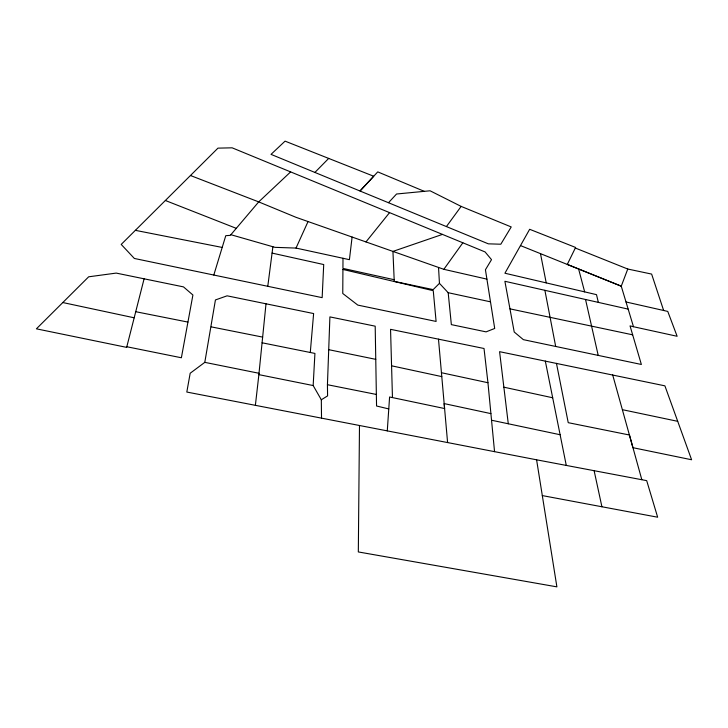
<?xml version="1.0" encoding="UTF-8"?>
<svg xmlns="http://www.w3.org/2000/svg" width="728" height="728" viewBox="0 0 728 728"><rect width="100%" height="100%" fill="white"/><g stroke="black" fill="none" stroke-linecap="round" stroke-linejoin="round"><path stroke-width="1.09" d="M342.997 258.276L342.934 268.395L394.176 279.716M359.486 425.498L358.322 551.942L556.893 586.859L536.591 459.805L186.814 392.046L190.181 373.246L204.796 362.353L215.433 299.945L227.091 295.823L313.622 313.559L310.283 352.498M321.521 418.136L321.321 399.781L327.582 395.896L327.436 384.702L329.902 316.898L375.193 326.18L376.558 405.996L388.779 408.927M321.321 399.781L313.167 385.549L314.924 353.426L262.089 342.788M387.278 430.876L389.589 396.988L444.599 408.545L444.162 403.594L490.909 413.622M266.002 303.804L258.868 374.638L313.167 385.549M255.382 405.323L259.031 373.282L204.796 362.353M352.106 237.046L349.413 259.669L296.014 248.075L274.993 247.347L230.885 234.707L230.339 235.353L225.771 235.681L213.804 275.038M267.786 286.304L272.891 246.746M126.818 346.746L181.381 357.767L192.911 295.004L183.483 286.887L116.216 273.091L88.67 276.804L36.4 328.829L126.654 347.374L144.099 278.806M663.654 310.528L651.633 274.083L627.764 269.032L621.257 286.186L633.478 326.726L677.131 336.281L667.758 311.42L626.007 301.974M296.014 248.075L308.044 221.549M598.343 302.384L596.505 294.649L504.923 273.228L529.656 229.293L575.602 247.456L567.303 264.401L621.257 286.186L520.484 245.582M190.463 175.512L258.704 201.893L296.032 217.326L443.843 269.315L462.853 242.797M446.482 226.463L461.152 206.406L511.22 226.945L500.819 244.217L488.333 243.834L271.025 154.372L285.067 141.141L373.701 176.24L360.069 190.954L377.75 171.881L424.278 191.346M365.975 241.924L389.562 212.622M230.885 234.707L258.704 201.893L290.618 171.899M388.543 202.657L396.56 194.003L430.075 190.791L461.152 206.406M314.924 172.409L328.692 158.413M438.538 267.449L439.448 283.347L433.16 289.617L394.248 281.381L392.938 251.406L442.451 234.398M536.591 459.805L646.692 480.644L657.648 517.208L542.305 495.586M135.381 230.339L222.195 247.438M135.736 311.711L187.933 322.085M211.193 326.863L262.662 337.11M327.436 384.702L376.358 394.449M612.667 374.856L632.941 447.693L691.6 459.759L664.901 385.84L499.581 351.679L508.28 423.769M328.71 349.677L375.757 359.341M633.478 326.726L630.038 325.88L641.368 364.473L523.377 339.658L514.214 332.004L504.895 281.29L628.164 309.118M509.955 308.854L632.659 334.825M622.495 409.7L677.686 421.321M491.536 420.229L560.114 434.734M62.799 302.539L134.179 317.799M441.441 372.718L487.951 382.728L494.549 451.66M391.573 365.802L441.787 376.613M439.448 283.347L448.184 292.702L490.499 301.838M503.867 387.187L552.689 397.77M272.072 253.098L323.714 264.546L322.149 297.652L134.352 258.458L121.212 244.426L217.963 148.139L232.132 147.82L485.085 251.943L491.518 259.65L485.43 269.769L494.703 328.455L486.077 331.868L451.351 324.624L448.184 292.702M443.843 269.315L486.914 279.133M165.365 200.491L236.281 228.346M627.764 269.032L575.32 248.03M641.814 479.67L629.456 435.016L568.231 422.677L556.456 363.336M578.596 268.941L584.657 291.882M585.54 299.499L598.189 355.273M594.13 470.743L601.92 506.797M545.308 361.052L566.284 465.447M540.485 253.626L546.218 282.883M544.89 290.317L555.673 346.392M487.951 382.728L484.02 348.494L390.554 329.329L392.456 397.461M438.484 339.157L447.593 442.56M342.924 269.451L342.761 293.493L357.803 305.096L436.099 321.439L433.26 290.69L342.924 269.451"/></g></svg>
